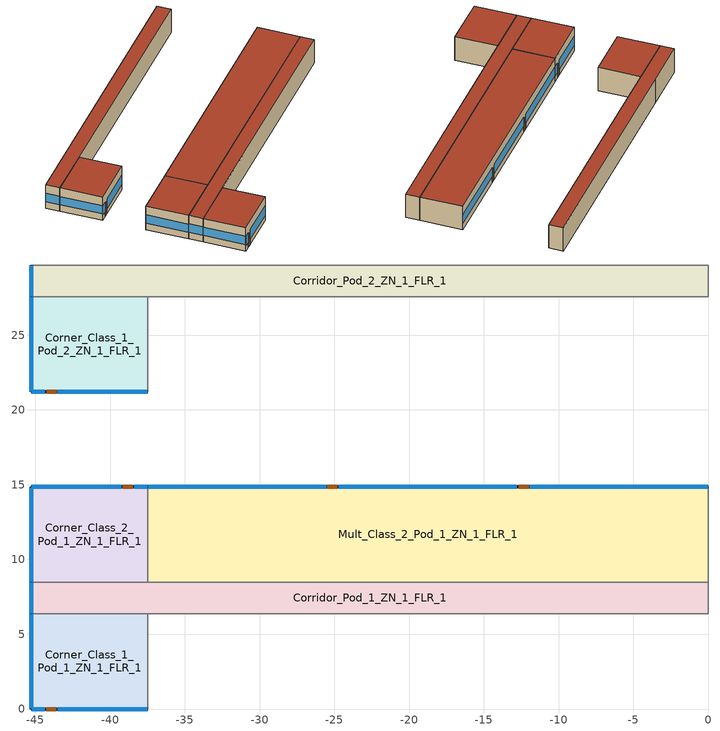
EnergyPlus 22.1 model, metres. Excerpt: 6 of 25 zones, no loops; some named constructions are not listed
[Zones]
Corner_Class_1_Pod_1_ZN_1_FLR_1
 floor ground (Corner_Class_1_Pod_1_ZN_1_FLR_1_Floor_Ffactor): -45.25,6.36 -37.48,6.36 -37.48,0 -45.25,0 z0
 wall outside (nonres_ext_wall_grd): -45.25,6.36 -45.25,0 -37.48,0 z0:4
 wall to Mult_Class_1_Pod_1_ZN_1_FLR_1 (int_wall): -37.48,0 -37.48,6.36 z0:4
 wall to Corridor_Pod_1_ZN_1_FLR_1 (int_wall): -37.48,6.36 -45.25,6.36 z0:4
 window (NonresWindow_U_0.369_SHGC_0.375): -45.25,6.33 -45.25,0.04 z1.1:2.52; -45.22,0 -44.36,0 / -43.5,0 -37.51,0 z0.92:2.51
 door (Swinging Door_con): -44.26,0 -43.61,0 z0:2.13
 roof outside (nonres_roof): -45.25,0 -37.48,0 -37.48,6.36 -45.25,6.36 z4
Corridor_Pod_1_ZN_1_FLR_1
 floor ground (Corridor_Pod_1_ZN_1_FLR_1_Floor_Ffactor): -45.25,8.49 0,8.49 0,6.36 -45.25,6.36 z0
 wall outside (nonres_ext_wall_grd): -45.25,8.49 -45.25,6.36 z0:4
 wall to Mult_Class_1_Pod_1_ZN_1_FLR_1 (int_wall): -37.48,6.36 0,6.36 z0:4
 wall to Main_Corridor_ZN_1_FLR_1 (int_wall): 0,6.36 0,8.49 z0:4
 wall to Mult_Class_2_Pod_1_ZN_1_FLR_1 (int_wall): 0,8.49 -37.48,8.49 z0:4
 wall to Corner_Class_2_Pod_1_ZN_1_FLR_1 (int_wall): -37.48,8.49 -45.25,8.49 z0:4
 window (NonresWindow_U_0.369_SHGC_0.375): -45.25,8.45 -45.25,6.4 z1.1:2.55
 roof outside (nonres_roof): -45.25,6.36 0,6.36 0,8.49 -45.25,8.49 z4
Corner_Class_2_Pod_1_ZN_1_FLR_1
 floor ground (Corner_Class_2_Pod_1_ZN_1_FLR_1_Floor_Ffactor): -45.25,14.85 -37.48,14.85 -37.48,8.49 -45.25,8.49 z0
 wall outside (nonres_ext_wall_grd): -37.48,14.85 -45.25,14.85 -45.25,8.49 z0:4
 wall to Mult_Class_2_Pod_1_ZN_1_FLR_1 (int_wall): -37.48,8.49 -37.48,14.85 z0:4
 window (NonresWindow_U_0.369_SHGC_0.375): -45.25,14.81 -45.25,8.52 z1.1:2.52; -37.51,14.85 -38.37,14.85 / -39.24,14.85 -45.22,14.85 z0.92:2.51
 door (Swinging Door_con): -38.49,14.85 -39.13,14.85 z0:2.13
 roof outside (nonres_roof): -45.25,8.49 -37.48,8.49 -37.48,14.85 -45.25,14.85 z4
Mult_Class_2_Pod_1_ZN_1_FLR_1
 floor ground (Mult_Class_2_Pod_1_ZN_1_FLR_1_Floor_Ffactor): -37.48,14.85 0,14.85 0,8.49 -37.48,8.49 z0
 wall outside (nonres_ext_wall_grd): 0,14.85 -37.48,14.85 z0:4
 wall to Main_Corridor_ZN_1_FLR_1 (int_wall): 0,8.49 0,14.85 z0:4
 window (NonresWindow_U_0.369_SHGC_0.375): -0.04,14.85 -11.93,14.85 / -12.79,14.85 -24.69,14.85 / -25.55,14.85 -37.44,14.85 z1.03:2.5
 door (Swinging Door_con): -12,14.85 -12.65,14.85 / -24.82,14.85 -25.46,14.85 z0:2.13
 roof outside (nonres_roof): -37.48,8.49 0,8.49 0,14.85 -37.48,14.85 z4
Corner_Class_1_Pod_2_ZN_1_FLR_1
 floor ground (Corner_Class_1_Pod_2_ZN_1_FLR_1_Floor_Ffactor): -45.25,27.58 -37.48,27.58 -37.48,21.21 -45.25,21.21 z0
 wall outside (nonres_ext_wall_grd): -45.25,27.58 -45.25,21.21 -37.48,21.21 z0:4
 wall to Mult_Class_1_Pod_2_ZN_1_FLR_1 (int_wall): -37.48,21.21 -37.48,27.58 z0:4
 wall to Corridor_Pod_2_ZN_1_FLR_1 (int_wall): -37.48,27.58 -45.25,27.58 z0:4
 window (NonresWindow_U_0.369_SHGC_0.375): -45.25,27.54 -45.25,21.25 z1.1:2.52; -45.22,21.21 -44.36,21.21 / -43.5,21.21 -37.51,21.21 z0.92:2.51
 door (Swinging Door_con): -44.22,21.21 -43.57,21.21 z0:2.13
 roof outside (nonres_roof): -45.25,21.21 -37.48,21.21 -37.48,27.58 -45.25,27.58 z4
Corridor_Pod_2_ZN_1_FLR_1
 floor ground (Corridor_Pod_2_ZN_1_FLR_1_Floor_Ffactor): -45.25,29.7 0,29.7 0,27.58 -45.25,27.58 z0
 wall outside (nonres_ext_wall_grd): -45.25,29.7 -45.25,27.58 z0:4
 wall to Mult_Class_1_Pod_2_ZN_1_FLR_1 (int_wall): -37.48,27.58 0,27.58 z0:4
 wall to Main_Corridor_ZN_1_FLR_1 (int_wall): 0,27.58 0,29.7 z0:4
 wall to Mult_Class_2_Pod_2_ZN_1_FLR_1 (int_wall): 0,29.7 -37.48,29.7 z0:4
 wall to Corner_Class_2_Pod_2_ZN_1_FLR_1 (int_wall): -37.48,29.7 -45.25,29.7 z0:4
 window (NonresWindow_U_0.369_SHGC_0.375): -45.25,29.66 -45.25,27.61 z1.1:2.55
 roof outside (nonres_roof): -45.25,27.58 0,27.58 0,29.7 -45.25,29.7 z4
[Schedule:Compact]
Offices Binary Occupancy: Through: 6/30, For: Weekdays, Until: 01:00, 0, Until: 02:00, 0, Until: 03:00, 0, Until: 04:00, 0, Until: 05:00, 0, Until: 06:00, 0, Until: 07:00, 0, Until: 08:00, 0, Until: 09:00, 1, Until: 10:00, 1, Until: 11:00, 1, Until: 12:00, 1, Until: 13:00, 1, Until: 14:00, 1, Until: 15:00, 1, Until: 16:00, 1, Until: 17:00, 1, Until: 18:00, 1, Until: 19:00, 1, Until: 20:00, 1, Until: 21:00, 1, Until: 22:00, 0, Until: 23:00, 0, Until: 24:00, 0, For: SummerDesignDay, Until: 08:00, 1e-09, Until: 17:00, 0.95, Until: 21:00, 0.15, Until: 24:00, 1e-09, For: WeekEnds Holidays AllOtherDays, Until: 24:00, 0, Through: 9/1, For: Weekdays, Until: 01:00, 0, Until: 02:00, 0, Until: 03:00, 0, Until: 04:00, 0, Until: 05:00, 0, Until: 06:00, 0, Until: 07:00, 0, Until: 08:00, 0, Until: 09:00, 1, Until: 10:00, 1, Until: 11:00, 1, Until: 12:00, 1, Until: 13:00, 1, Until: 14:00, 1, Until: 15:00, 1, Until: 16:00, 1, Until: 17:00, 1, Until: 18:00, 1, Until: 19:00, 1, Until: 20:00, 1, Until: 21:00, 1, Until: 22:00, 0, Until: 23:00, 0, Until: 24:00, 0, For: SummerDesignDay, Until: 24:00, 0.95, For: WeekEnds Holidays AllOtherDays, Until: 24:00, 0, Through: 12/31, For: Weekdays, Until: 01:00, 0, Until: 02:00, 0, Until: 03:00, 0, Until: 04:00, 0, Until: 05:00, 0, Until: 06:00, 0, Until: 07:00, 0, Until: 08:00, 0, Until: 09:00, 1, Until: 10:00, 1, Until: 11:00, 1, Until: 12:00, 1, Until: 13:00, 1, Until: 14:00, 1, Until: 15:00, 1, Until: 16:00, 1, Until: 17:00, 1, Until: 18:00, 1, Until: 19:00, 1, Until: 20:00, 1, Until: 21:00, 1, Until: 22:00, 0, Until: 23:00, 0, Until: 24:00, 0, For: SummerDesignDay, Until: 08:00, 1e-09, Until: 17:00, 0.95, Until: 21:00, 0.15, Until: 24:00, 1e-09, For: WeekEnds WinterDesignDay Holidays AllOtherDays, Until: 24:00, 0
[Curve:Quadratic]
HeatSys1 Boiler Efficiency Curve: Coefficient1 Constant=1; Coefficient2 x=0; Coefficient3 x2=0; Minimum Value of x=0; Maximum Value of x=1
